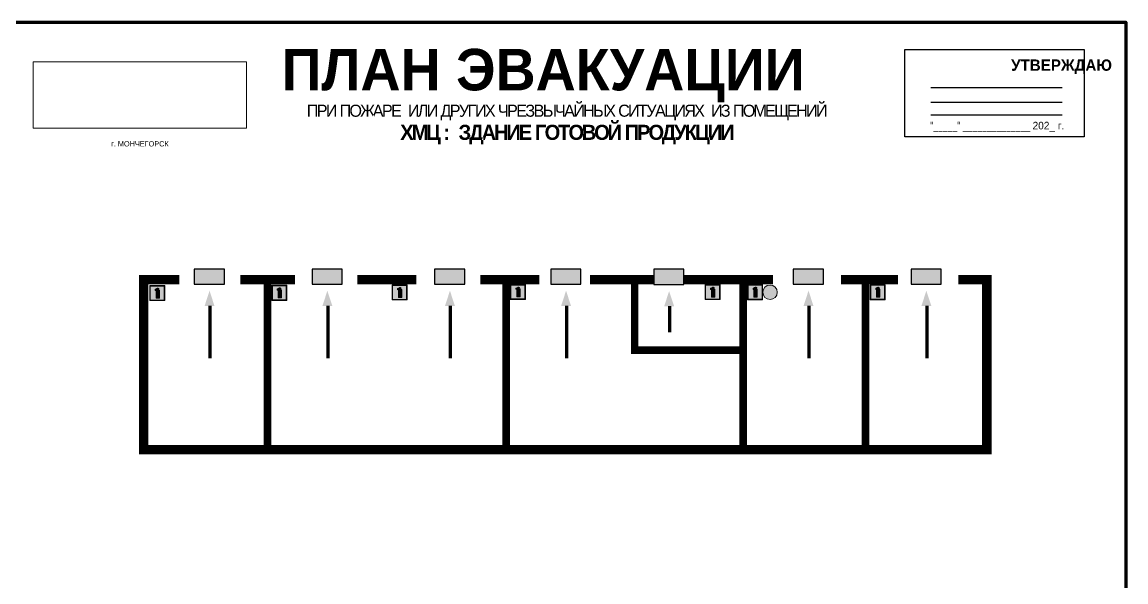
# Model space of a CAD drawing. Header units: millimetres. Extents: x 13114 to 67229, y 22859 to 38520.
# Drawn here: x 24054 to 24639, y 31784 to 32081 of the extents above; entities that cross this region are included whole.
import ezdxf

# ---------------------------------------------------------------- set-up
doc = ezdxf.new("R2010")
doc.units = ezdxf.units.MM
doc.layers.add('План_Штампы', color=7, linetype='Continuous')
doc.styles.add('обычный', font='arial.ttf')
picture_1 = doc.add_image_def('image1.jpg', size_in_pixel=(337, 105))

# ---------------------------------------------------------------- blocks, each defined once
blk = doc.blocks.new('A$C7B4425F7')
at = {"true_color": 0xffffff}
blk.add_hatch(color=7, dxfattribs=at).paths.add_polyline_path([(0, 0), (-16, 0), (-16, -8), (0, -8)])
h = blk.add_hatch(color=126)
h.paths.add_polyline_path([(-0.2, -0.2), (-15.8, -0.2), (-15.8, -7.8), (-0.2, -7.8)])
h.paths.add_polyline_path([(-11.76, -2.03), (-11.76, -3.66), (-11.17, -3.66, -0.568275), (-11.17, -6.18), (-12.58, -6.18), (-12.58, -2.03)], flags=16)
h.paths.add_polyline_path([(-13.33, -4.12, -0.495768), (-13.59, -6.18), (-15.03, -6.18), (-15.03, -2.03), (-13.59, -2.03, -0.487973)], flags=16)
h.paths.add_polyline_path([(-10.25, -2.03), (-9.48, -2.03), (-9.48, -6.18), (-10.25, -6.18)], flags=16)
h.paths.add_polyline_path([(-13.84, -3.69), (-14.24, -3.69), (-14.24, -3.03), (-13.9, -3.03, -0.692621)], flags=0)
h.paths.add_polyline_path([(-9.15, -2.03), (-8.4, -2.03), (-8.04, -3.07), (-7.68, -2.03), (-6.93, -2.03), (-7.64, -4.1), (-6.93, -6.18), (-7.68, -6.18), (-8.04, -5.14), (-8.4, -6.18), (-9.15, -6.18), (-8.44, -4.1)], flags=16)
h.paths.add_polyline_path([(-11.76, -4.46), (-11.42, -4.46, -0.692621), (-11.36, -5.12), (-11.76, -5.12)], flags=0)
h.paths.add_polyline_path([(-13.9, -5.2), (-14.24, -5.2), (-14.24, -4.55), (-13.84, -4.55, -0.708038)], flags=0)
edge = h.paths.add_edge_path(flags=16)
edge.add_ellipse((-5.51, -4.08), major_axis=(0, 2.05), ratio=0.586184, start_angle=0, end_angle=360)
edge = h.paths.add_edge_path(flags=0)
edge.add_ellipse((-5.51, -4.08), major_axis=(0, 1.14), ratio=0.454828, start_angle=0, end_angle=360)
h.paths.add_polyline_path([(-4.13, -4.96, 0.377264), (-3.48, -4.52, 0.0555), (-3.16, -2.03), (-1.66, -2.03), (-1.66, -4.96), (-0.96, -4.96), (-0.96, -7.01), (-1.75, -7.01), (-1.75, -6.18), (-3.3, -6.18), (-3.3, -7.02), (-4.13, -7.02)], flags=16)
h.paths.add_polyline_path([(-2.73, -2.91), (-2.28, -2.91), (-2.28, -4.96), (-3.05, -4.96, 0.079136)], flags=0)
at = {"color": 126}
blk.add_lwpolyline([(-16, -8), (0, -8), (0, 0), (-16, 0)], close=True, dxfattribs=at)
blk = doc.blocks.new('A$C3AD82952')
at = {"true_color": 0xf5f5ff}
h = blk.add_hatch(color=7, dxfattribs=at)
h.dxf.hatch_style = 1
h.paths.add_polyline_path([(8.21, 8.73, 0.414214), (7.89, 9.05), (7.22, 9.05), (7.22, 9.92), (7.59, 9.92, 1), (7.57, 10.36), (7.22, 10.36), (7.22, 10.6), (6.43, 10.6), (6.43, 10.36), (6.01, 10.36), (4.74, 9.59), (4.74, 8.69), (4.98, 8.73), (4.98, 9.26), (6.12, 9.91), (6.43, 9.91), (6.43, 9.05), (5.76, 9.05, 0.414214), (5.44, 8.73), (5.44, 2.2), (8.21, 2.2)], flags=0)
h.paths.add_polyline_path([(12.8, 12.8), (0, 12.8), (0, 0), (12.8, 0)])
h.paths.add_polyline_path([(0.51, 12.29), (12.29, 12.29), (12.29, 0.51), (0.51, 0.51)], flags=16)
h.paths.add_polyline_path([(4.74, 9.59), (6.01, 10.36), (6.43, 10.36), (6.43, 10.6), (7.22, 10.6), (7.22, 10.36), (7.59, 10.36, -0.94586), (7.59, 9.92), (7.22, 9.92), (7.22, 9.05), (7.89, 9.05, -0.414214), (8.21, 8.73), (8.21, 2.2), (5.44, 2.2), (5.44, 8.73, -0.414214), (5.76, 9.05), (6.43, 9.05), (6.43, 9.91), (6.12, 9.91), (4.98, 9.26), (4.98, 8.73), (4.74, 8.69)], flags=0)
h = blk.add_hatch(color=242)
h.dxf.hatch_style = 1
h.paths.add_polyline_path([(12.29, 12.29), (0.51, 12.29), (0.51, 0.51), (12.29, 0.51)])
h.paths.add_polyline_path([(4.74, 8.69), (4.74, 9.59), (6.01, 10.36), (6.43, 10.36), (6.43, 10.6), (7.22, 10.6), (7.22, 10.36), (7.59, 10.36, -0.94586), (7.59, 9.92), (7.22, 9.92), (7.22, 9.05), (7.89, 9.05, -0.414214), (8.21, 8.73), (8.21, 2.2), (5.44, 2.2), (5.44, 8.73, -0.414214), (5.76, 9.05), (6.43, 9.05), (6.43, 9.91), (6.12, 9.91), (4.98, 9.26), (4.98, 8.73)], flags=16)
h = blk.add_hatch(color=7, dxfattribs=at)
h.dxf.hatch_style = 1
h.paths.add_polyline_path([(8.21, 8.73, 0.414214), (7.89, 9.05), (7.22, 9.05), (7.22, 9.92), (7.59, 9.92, 1), (7.57, 10.36), (7.22, 10.36), (7.22, 10.6), (6.43, 10.6), (6.43, 10.36), (6.01, 10.36), (4.74, 9.59), (4.74, 8.69), (4.98, 8.73), (4.98, 9.26), (6.12, 9.91), (6.43, 9.91), (6.43, 9.05), (5.76, 9.05, 0.414214), (5.44, 8.73), (5.44, 2.2), (8.21, 2.2)])
at = {"color": 242, "lineweight": 5}
for p, q in [((0, 0), (0, 12.8)), ((0, 12.8), (12.8, 12.8)), ((6.01, 10.36), (4.74, 9.59)), ((4.74, 9.59), (4.74, 8.69)), ((4.98, 9.26), (6.12, 9.91)), ((6.01, 10.36), (6.43, 10.36)), ((6.12, 9.91), (6.43, 9.91)), ((7.22, 10.6), (6.43, 10.6)), ((6.43, 10.6), (6.43, 10.36)), ((6.43, 9.91), (6.43, 9.05)), ((7.22, 10.36), (7.22, 10.6)), ((7.59, 10.36), (7.22, 10.36)), ((7.22, 9.05), (7.22, 9.92)), ((7.59, 9.92), (7.22, 9.92)), ((12.8, 0), (12.8, 12.8)), ((0, 0), (12.8, 0)), ((4.74, 8.69), (4.98, 8.73)), ((4.98, 8.73), (4.98, 9.26)), ((5.44, 2.2), (5.44, 8.73)), ((5.44, 2.2), (8.21, 2.2)), ((5.76, 9.05), (6.43, 9.05)), ((7.89, 9.05), (7.22, 9.05)), ((8.21, 2.2), (8.21, 8.73))]:
    blk.add_line(p, q, dxfattribs=at)
blk.add_lwpolyline([(0.51, 12.29), (12.29, 12.29), (12.29, 0.51), (0.51, 0.51)], close=True, dxfattribs=at)
for centre, radius, start, end in [((7.58, 10.14), 0.223, 273.18746, 86.81254), ((5.76, 8.73), 0.32, 90, 180), ((7.89, 8.73), 0.32, 0, 90)]:
    blk.add_arc(centre, radius, start, end, dxfattribs=at)
blk = doc.blocks.new('A$C7B8C2D5B')
at = {"lineweight": 0}
h = blk.add_hatch(color=5, dxfattribs=at)
h.dxf.hatch_style = 1
h.paths.add_polyline_path([(1.4, -3.02, 1), (-2.11, -3.02, 1)])
at = {"color": 5, "lineweight": 0}
blk.add_circle((-0.36, -3.02), 1.75, dxfattribs=at)

msp = doc.modelspace()

# ---------------------------------------------------------------- linework, layer by layer
at = {"color": 1, "lineweight": 100}
msp.add_lwpolyline([(24039.09, 32080.6), (24639.09, 32080.6), (24639.09, 31685.6), (24039.09, 31685.6)], close=True, dxfattribs=at)
msp.add_lwpolyline([(24522.03, 32066.03), (24617.04, 32066.03), (24617.04, 32019.83), (24522.03, 32019.83)], close=True)
for points in [[(24535.79, 32045.98), (24605.31, 32045.98)], [(24535.79, 32038.22), (24605.31, 32038.22)], [(24535.79, 32031.44), (24605.31, 32031.44)]]:
    msp.add_lwpolyline(points)
at = {"lineweight": 100}
for points, const_width in [([(24137.53, 31944.07), (24118.72, 31944.07), (24118.72, 31853.89), (24565.38, 31853.89), (24565.38, 31944.07), (24550.32, 31944.07)], 5), ([(24169.86, 31944.07), (24198.81, 31944.07)], 5), ([(24184.24, 31944.07), (24184.24, 31853.89)], 4), ([(24231.89, 31944.07), (24263.13, 31944.07)], 5), ([(24297.13, 31944.07), (24328.28, 31944.07)], 5), ([(24310.74, 31944.07), (24310.74, 31853.89)], 4), ([(24388.78, 31944.07), (24355.21, 31944.07)], 5), ([(24378.81, 31944.07), (24378.81, 31906.63), (24436.31, 31906.63)], 4), ([(24452.19, 31944.07), (24405.14, 31944.07)], 5), ([(24436.31, 31944.07), (24436.31, 31853.89)], 4), ([(24518.3, 31944.07), (24488.06, 31944.07)], 5), ([(24501.17, 31944.07), (24501.17, 31853.89)], 4)]:
    msp.add_lwpolyline(points, dxfattribs=dict(at, const_width=const_width))
at = {"color": 126, "lineweight": 100, "true_color": 0x008754}
for points in [[(24153.79, 31930.16), (24153.79, 31902.45)], [(24216.22, 31930.16), (24216.22, 31902.45)], [(24281.16, 31930.16), (24281.16, 31902.45)], [(24342.68, 31930.16), (24342.68, 31902.45)], [(24397.29, 31929.99), (24397.29, 31916.29)], [(24471.13, 31930.16), (24471.13, 31902.45)], [(24533.57, 31930.16), (24533.57, 31902.45)]]:
    msp.add_lwpolyline(points, dxfattribs=at)
at = {"layer": 'План_Штампы', "color": 126, "true_color": 0x008754}
for points in [[(24156.21, 31930.15), (24150.99, 31930.17), (24153.58, 31938.19)], [(24218.64, 31930.15), (24213.42, 31930.17), (24216.01, 31938.19)], [(24283.58, 31930.15), (24278.36, 31930.17), (24280.95, 31938.19)], [(24345.11, 31930.15), (24339.88, 31930.17), (24342.47, 31938.19)], [(24399.71, 31929.98), (24394.49, 31929.99), (24397.08, 31938.01)], [(24473.56, 31930.15), (24468.33, 31930.17), (24470.92, 31938.19)], [(24536, 31930.15), (24530.77, 31930.17), (24533.36, 31938.19)]]:
    msp.add_solid(points, dxfattribs=at)

# ---------------------------------------------------------------- block references
for name, p, xscale, yscale, zscale in [('A$C3AD82952', (24121.88, 31932.92), 0.625, 0.625, 0.625), ('A$C3AD82952', (24186.54, 31933.08), 0.625, 0.625, 0.625), ('A$C3AD82952', (24250.28, 31933.3), 0.625, 0.625, 0.625), ('A$C3AD82952', (24312.95, 31933.51), 0.625, 0.625, 0.625), ('A$C3AD82952', (24416.1, 31933.47), 0.625, 0.625, 0.625), ('A$C3AD82952', (24438.62, 31933.43), 0.625, 0.625, 0.625), ('A$C7B8C2D5B', (24451.33, 31943.95), 2.177419353276491, 2.177419353276491, 2.177419353276491), ('A$C3AD82952', (24503.58, 31933.37), 0.625, 0.625, 0.625)]:
    msp.add_blockref(name, p, dxfattribs=dict(xscale=xscale, yscale=yscale, zscale=zscale))
at = {"layer": 'План_Штампы'}
for p in [(24161.45, 31949.7), (24223.88, 31949.7), (24288.82, 31949.7), (24350.34, 31949.7), (24404.95, 31949.53), (24478.79, 31949.7), (24541.24, 31949.7)]:
    msp.add_blockref('A$C7B4425F7', p, dxfattribs=at)

# ---------------------------------------------------------------- texts
at = {"lineweight": 0, "style": 'обычный'}
for s, insert, char_height, width, attachment_point in [('{\\fProxima Nova Rg|b1|i0|c204|p2;ПЛАН ЭВАКУАЦИИ}', (24191.74, 32066.39), 22, 493.8901, 1), ('\\pi-18,l18,t18;{\\fProxima Nova Rg|b1|i0|c204|p2;УТВЕРЖДАЮ\\H1.1997x; }', (24604.98, 32056.91), 6, 126.6484, 5), ('{\\fArial Narrow|b0|i0|c204|p34;"_____" ______________ \\fProxima Nova Rg|b0|i0|c204|p2;202_ г. }', (24570.94, 32025.15), 4, 78.6503, 5), ('\\pi-8.4,l8.4,t8.4;{\\fProxima Nova Rg|b0|i0|c204|p2;г. МОНЧЕГОРСК\\H1.1997x; }', (24116.7, 32016.05), 2.8, 126.6484, 5)]:
    msp.add_mtext(s, dxfattribs=dict(at, insert=insert, char_height=char_height, width=width, attachment_point=attachment_point))
at = {"color": 0, "lineweight": 0, "insert": (24342.6, 32036.99), "char_height": 8, "width": 449.2158, "attachment_point": 5, "style": 'обычный'}
msp.add_mtext('{\\fArial Black|b1|i0|c204|p34;\\H2x;\\T0.85;  \\fArial Narrow|b0|i0|c204|p34;\\H0.8x;\\W0.9;\\P\\fProxima Nova Rg|b0|i0|c204|p2;\\H0.5x;\\W1;\\C256;ПРИ ПОЖАРЕ  ИЛИ ДРУГИХ ЧРЕЗВЫЧАЙНЫХ СИТУАЦИЯХ  ИЗ ПОМЕЩЕНИЙ \\fProxima Nova Rg|b1|i0|c204|p2;\\H1.25x;\\PХМЦ :  ЗДАНИЕ ГОТОВОЙ ПРОДУКЦИИ}', dxfattribs=at)

# ---------------------------------------------------------------- pictures from other files: only their frames are drawn
at = {"color": 7, "lineweight": 0, "true_color": 0xf5f5ff}
image = msp.add_image(picture_1, insert=(24060.12, 32024.35), size_in_units=(113.11, 35.24), dxfattribs=at)
image.dxf.flags = 7

doc.saveas('drawing.dxf')
